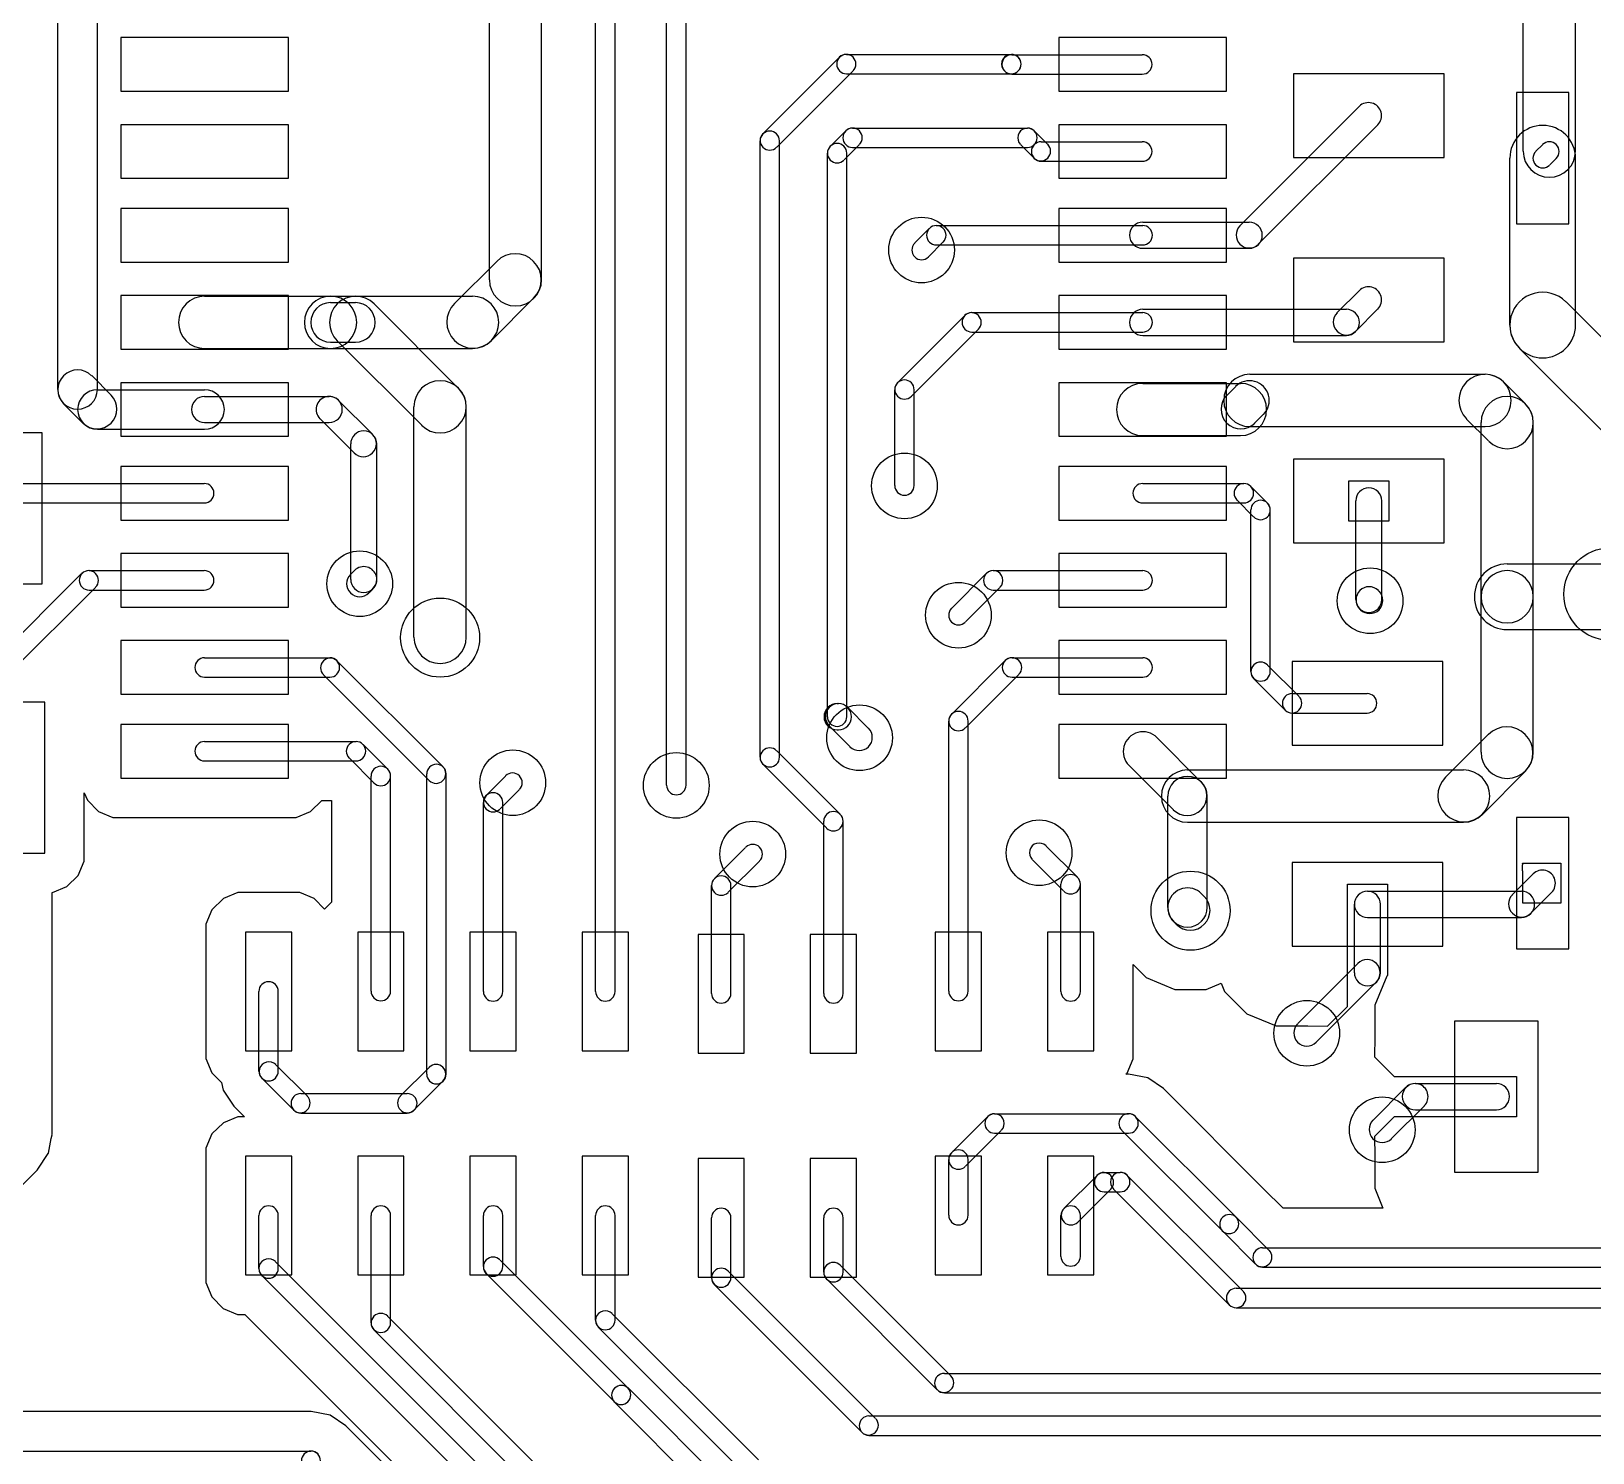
# Model space of a CAD drawing. Extents: x 32880 to 68030, y 27285 to 49782.
# Drawn here: x 56704 to 61366, y 32249 to 36492 of the extents above; entities that cross this region are included whole.
import ezdxf

# ---------------------------------------------------------------- set-up
doc = ezdxf.new("R2010")
doc.units = 0
doc.layers.add('BLACK', color=1, linetype='CONTINUOUS')

msp = doc.modelspace()

# ---------------------------------------------------------------- linework, layer by layer
at = {"layer": 'BLACK'}
for p, q in [((56784, 35423), (56784, 37367)), ((56902, 35423), (56902, 37367)), ((58072, 35750), (58072, 37068)), ((58228, 35750), (58228, 37068)), ((58389, 33626), (58389, 37044)), ((58447, 33626), (58447, 37044)), ((58601, 34242), (58601, 36776)), ((58659, 34242), (58659, 36776)), ((61158, 36134), (61158, 36736)), ((61314, 36134), (61314, 36736)), ((57472, 36473), (56972, 36473)), ((56972, 36473), (56972, 36313)), ((57472, 36313), (57472, 36473)), ((60272, 36473), (59772, 36473)), ((59772, 36473), (59772, 36313)), ((60272, 36313), (60272, 36473)), ((59116, 36414), (58889, 36187)), ((59138, 36423), (59630, 36423)), ((59631, 36422), (60021, 36422)), ((59157, 36373), (58930, 36146)), ((59138, 36365), (59630, 36365)), ((59631, 36364), (60021, 36364)), ((60922, 36365), (60472, 36365)), ((60472, 36365), (60472, 36115)), ((60922, 36115), (60922, 36365)), ((56972, 36313), (57472, 36313)), ((59772, 36313), (60272, 36313)), ((60312, 35911), (60669, 36268)), ((61294, 36309), (61138, 36309)), ((61138, 36309), (61138, 35917)), ((61294, 35917), (61294, 36309)), ((57472, 36213), (56972, 36213)), ((56972, 36213), (56972, 36053)), ((57472, 36053), (57472, 36213)), ((59135, 36194), (59090, 36149)), ((59156, 36203), (59678, 36203)), ((59738, 36155), (59699, 36194)), ((60272, 36213), (59772, 36213)), ((59772, 36213), (59772, 36053)), ((60272, 36053), (60272, 36213)), ((60367, 35856), (60724, 36213)), ((58880, 34325), (58880, 36165)), ((58938, 34325), (58938, 36165)), ((59081, 34446), (59081, 36128)), ((59176, 36153), (59131, 36108)), ((59139, 34446), (59139, 36128)), ((59156, 36145), (59678, 36145)), ((59697, 36114), (59658, 36153)), ((59719, 36162), (60021, 36162)), ((61215, 36153), (61196, 36134)), ((59719, 36104), (60021, 36104)), ((60472, 36115), (60922, 36115)), ((61118, 35615), (61118, 36113)), ((61256, 36112), (61237, 36093)), ((61314, 35615), (61314, 36113)), ((56972, 36053), (57472, 36053)), ((59772, 36053), (60272, 36053)), ((57472, 35963), (56972, 35963)), ((56972, 35963), (56972, 35803)), ((57472, 35803), (57472, 35963)), ((60272, 35963), (59772, 35963)), ((59772, 35963), (59772, 35803)), ((60272, 35803), (60272, 35963)), ((59385, 35903), (59342, 35860)), ((59406, 35912), (60022, 35912)), ((60022, 35922), (60340, 35922)), ((61138, 35917), (61294, 35917)), ((59426, 35862), (59383, 35819)), ((59406, 35854), (60022, 35854)), ((60022, 35844), (60340, 35844)), ((56972, 35803), (57472, 35803)), ((58094, 35805), (57968, 35679)), ((59772, 35803), (60272, 35803)), ((60922, 35815), (60472, 35815)), ((60472, 35815), (60472, 35565)), ((60922, 35565), (60922, 35815)), ((60602, 35651), (60669, 35718)), ((57472, 35703), (56972, 35703)), ((56972, 35703), (56972, 35543)), ((57222, 35701), (57598, 35701)), ((57472, 35543), (57472, 35703)), ((57598, 35701), (58022, 35701)), ((57598, 35682), (57672, 35682)), ((57728, 35678), (57980, 35426)), ((58204, 35695), (58078, 35569)), ((60272, 35703), (59772, 35703)), ((59772, 35703), (59772, 35543)), ((60022, 35662), (60630, 35662)), ((60272, 35543), (60272, 35703)), ((60657, 35596), (60724, 35663)), ((61819, 35151), (61286, 35684)), ((59491, 35644), (59290, 35443)), ((59512, 35652), (60022, 35652)), ((57598, 35564), (57672, 35564)), ((57618, 35568), (57870, 35316)), ((59532, 35603), (59331, 35402)), ((59512, 35594), (60022, 35594)), ((60022, 35584), (60630, 35584)), ((60472, 35565), (60922, 35565)), ((56972, 35543), (57472, 35543)), ((57222, 35545), (57598, 35545)), ((57598, 35545), (58022, 35545)), ((59772, 35543), (60272, 35543)), ((61680, 35012), (61147, 35545)), ((56885, 35464), (56943, 35406)), ((57472, 35443), (56972, 35443)), ((56972, 35443), (56972, 35283)), ((57472, 35283), (57472, 35443)), ((60272, 35443), (59772, 35443)), ((59772, 35443), (59772, 35283)), ((60022, 35441), (60314, 35441)), ((60272, 35283), (60272, 35443)), ((60273, 35405), (60300, 35432)), ((60342, 35468), (61044, 35468)), ((61100, 35445), (61165, 35380)), ((56801, 35380), (56859, 35322)), ((56902, 35422), (57222, 35422)), ((57222, 35402), (57594, 35402)), ((57723, 35289), (57622, 35390)), ((59282, 35136), (59282, 35422)), ((59340, 35136), (59340, 35422)), ((57668, 35234), (57567, 35335)), ((57847, 34683), (57847, 35371)), ((58003, 34683), (58003, 35371)), ((60356, 35322), (60383, 35349)), ((60989, 35334), (61054, 35269)), ((56737, 35293), (56487, 35293)), ((56737, 34843), (56737, 35293)), ((56902, 35304), (57222, 35304)), ((57222, 35324), (57594, 35324)), ((60022, 35285), (60314, 35285)), ((60342, 35312), (61044, 35312)), ((61032, 34804), (61032, 35324)), ((61188, 34804), (61188, 35324)), ((56972, 35283), (57472, 35283)), ((57658, 34856), (57658, 35260)), ((57736, 34856), (57736, 35260)), ((59772, 35283), (60272, 35283)), ((57472, 35193), (56972, 35193)), ((56972, 35193), (56972, 35033)), ((57472, 35033), (57472, 35193)), ((60272, 35193), (59772, 35193)), ((59772, 35193), (59772, 35033)), ((60272, 35033), (60272, 35193)), ((60922, 35215), (60472, 35215)), ((60472, 35215), (60472, 34965)), ((60922, 34965), (60922, 35215)), ((60637, 35030), (60637, 35150)), ((60637, 35150), (60757, 35150)), ((60637, 35030), (60637, 35150)), ((60637, 35150), (60757, 35150)), ((60757, 35150), (60757, 35030)), ((60757, 35150), (60757, 35030)), ((56657, 35142), (57221, 35142)), ((60022, 35142), (60324, 35142)), ((60345, 35133), (60394, 35084)), ((56657, 35084), (57221, 35084)), ((60022, 35084), (60324, 35084)), ((60304, 35092), (60353, 35043)), ((60345, 34581), (60345, 35063)), ((60403, 34581), (60403, 35063)), ((60658, 34796), (60658, 35090)), ((60736, 34796), (60736, 35090)), ((56972, 35033), (57472, 35033)), ((59772, 35033), (60272, 35033)), ((60757, 35030), (60637, 35030)), ((60757, 35030), (60637, 35030)), ((60472, 34965), (60922, 34965)), ((57472, 34933), (56972, 34933)), ((56972, 34933), (56972, 34773)), ((57472, 34773), (57472, 34933)), ((60272, 34933), (59772, 34933)), ((59772, 34933), (59772, 34773)), ((60272, 34773), (60272, 34933)), ((56855, 34873), (56600, 34618)), ((56877, 34882), (57221, 34882)), ((57658, 34871), (57669, 34882)), ((59452, 34770), (59555, 34873)), ((59576, 34882), (60022, 34882)), ((61110, 34902), (61408, 34902)), ((56487, 34843), (56737, 34843)), ((56896, 34832), (56641, 34577)), ((56877, 34824), (57221, 34824)), ((57713, 34816), (57724, 34827)), ((59493, 34729), (59596, 34832)), ((59576, 34824), (60022, 34824)), ((60725, 34823), (60728, 34820)), ((56972, 34773), (57472, 34773)), ((59772, 34773), (60272, 34773)), ((61032, 34340), (61032, 34804)), ((61188, 34340), (61188, 34804)), ((60670, 34768), (60673, 34765)), ((61110, 34706), (61408, 34706)), ((57472, 34673), (56972, 34673)), ((56972, 34673), (56972, 34513)), ((57472, 34513), (57472, 34673)), ((60272, 34673), (59772, 34673)), ((59772, 34673), (59772, 34513)), ((60272, 34513), (60272, 34673)), ((57222, 34622), (57596, 34622)), ((57617, 34613), (57934, 34296)), ((59611, 34613), (59452, 34454)), ((59632, 34622), (60022, 34622)), ((60395, 34600), (60488, 34507)), ((60918, 34611), (60468, 34611)), ((60468, 34611), (60468, 34361)), ((60918, 34361), (60918, 34611)), ((57222, 34564), (57596, 34564)), ((57576, 34572), (57893, 34255)), ((59652, 34572), (59493, 34413)), ((59632, 34564), (60022, 34564)), ((60354, 34559), (60447, 34466)), ((56972, 34513), (57472, 34513)), ((59772, 34513), (60272, 34513)), ((60468, 34515), (60692, 34515)), ((56745, 34489), (56495, 34489)), ((56745, 34039), (56745, 34489)), ((59110, 34485), (59114, 34485)), ((59141, 34474), (59204, 34411)), ((60468, 34457), (60692, 34457)), ((57472, 34423), (56972, 34423)), ((56972, 34423), (56972, 34263)), ((57472, 34263), (57472, 34423)), ((59086, 34419), (59149, 34356)), ((59110, 34407), (59114, 34407)), ((59443, 33627), (59443, 34433)), ((59501, 33627), (59501, 34433)), ((60272, 34423), (59772, 34423)), ((59772, 34423), (59772, 34263)), ((60272, 34263), (60272, 34423)), ((57222, 34372), (57674, 34372)), ((57695, 34363), (57768, 34290)), ((60197, 34251), (60064, 34384)), ((60468, 34361), (60918, 34361)), ((61054, 34394), (60925, 34265)), ((57222, 34314), (57674, 34314)), ((57654, 34322), (57727, 34249)), ((58930, 34344), (59119, 34155)), ((56972, 34263), (57472, 34263)), ((57719, 33627), (57719, 34269)), ((57777, 33627), (57777, 34269)), ((57885, 33379), (57885, 34275)), ((57943, 33379), (57943, 34275)), ((58120, 34269), (58063, 34212)), ((58889, 34303), (59078, 34114)), ((59772, 34263), (60272, 34263)), ((60114, 34168), (59981, 34301)), ((60156, 34287), (60980, 34287)), ((61165, 34283), (61036, 34154)), ((56863, 34062), (56863, 34219)), ((56863, 34219), (56872, 34197)), ((56863, 34062), (56863, 34219)), ((56863, 34219), (56872, 34197)), ((58161, 34228), (58104, 34171)), ((56872, 34197), (56905, 34163)), ((56872, 34197), (56905, 34163)), ((57538, 34163), (57572, 34196)), ((57538, 34163), (57572, 34196)), ((57572, 34196), (57601, 34196)), ((57572, 34196), (57601, 34196)), ((57601, 34196), (57601, 33892)), ((57601, 34196), (57601, 33892)), ((58054, 33626), (58054, 34190)), ((58112, 33626), (58112, 34190)), ((60097, 33877), (60097, 34209)), ((60215, 33877), (60215, 34209)), ((56905, 34163), (56948, 34145)), ((56905, 34163), (56948, 34145)), ((56948, 34145), (56995, 34145)), ((56948, 34145), (56995, 34145)), ((56995, 34145), (57495, 34145)), ((56995, 34145), (57495, 34145)), ((57495, 34145), (57538, 34163)), ((57495, 34145), (57538, 34163)), ((59070, 33620), (59070, 34134)), ((59128, 33620), (59128, 34134)), ((60156, 34131), (60980, 34131)), ((61294, 34145), (61138, 34145)), ((61138, 34145), (61138, 33753)), ((61294, 33753), (61294, 34145)), ((56495, 34039), (56745, 34039)), ((56863, 34015), (56863, 34062)), ((56863, 34015), (56863, 34062)), ((58837, 34056), (58744, 33963)), ((59827, 33967), (59734, 34060)), ((56845, 33972), (56863, 34015)), ((56845, 33972), (56863, 34015)), ((58878, 34015), (58785, 33922)), ((59786, 33926), (59693, 34019)), ((60918, 34011), (60468, 34011)), ((60468, 34011), (60468, 33761)), ((60918, 33761), (60918, 34011)), ((61157, 34005), (61156, 34009)), ((61156, 34009), (61177, 34009)), ((61157, 34005), (61156, 34009)), ((61156, 34009), (61177, 34009)), ((61156, 34004), (61157, 34005)), ((61156, 34004), (61157, 34005)), ((61156, 33986), (61156, 34004)), ((61156, 33986), (61156, 34004)), ((61157, 33986), (61156, 33986)), ((61157, 33986), (61156, 33986)), ((61157, 33889), (61157, 33986)), ((61157, 33889), (61157, 33986)), ((61177, 34009), (61255, 34009)), ((61177, 34009), (61255, 34009)), ((61255, 34009), (61270, 34009)), ((61255, 34009), (61270, 34009)), ((61270, 34009), (61270, 33889)), ((61270, 34009), (61270, 33889)), ((56768, 33921), (56811, 33939)), ((56768, 33921), (56811, 33939)), ((56811, 33939), (56845, 33972)), ((56811, 33939), (56845, 33972)), ((58735, 33620), (58735, 33942)), ((58793, 33620), (58793, 33942)), ((59778, 33626), (59778, 33946)), ((59836, 33626), (59836, 33946)), ((60633, 33826), (60633, 33946)), ((60633, 33946), (60753, 33946)), ((60633, 33826), (60633, 33946)), ((60633, 33946), (60753, 33946)), ((60753, 33946), (60753, 33826)), ((60753, 33946), (60753, 33826)), ((61125, 33914), (61188, 33977)), ((56767, 33199), (56767, 33921)), ((56767, 33921), (56768, 33921)), ((56767, 33199), (56767, 33921)), ((56767, 33921), (56768, 33921)), ((57278, 33903), (57244, 33870)), ((57278, 33903), (57244, 33870)), ((57321, 33921), (57278, 33903)), ((57321, 33921), (57278, 33903)), ((57459, 33921), (57321, 33921)), ((57459, 33921), (57321, 33921)), ((57506, 33921), (57459, 33921)), ((57506, 33921), (57459, 33921)), ((57549, 33903), (57506, 33921)), ((57549, 33903), (57506, 33921)), ((57580, 33872), (57549, 33903)), ((57580, 33872), (57549, 33903)), ((57601, 33892), (57580, 33872)), ((57601, 33892), (57580, 33872)), ((60206, 33909), (60197, 33918)), ((60654, 33682), (60654, 33886)), ((60693, 33925), (61153, 33925)), ((60732, 33682), (60732, 33886)), ((61177, 33889), (61157, 33889)), ((61177, 33889), (61157, 33889)), ((61255, 33889), (61177, 33889)), ((61255, 33889), (61177, 33889)), ((61180, 33859), (61243, 33922)), ((61270, 33889), (61255, 33889)), ((61270, 33889), (61255, 33889)), ((57244, 33870), (57226, 33827)), ((57244, 33870), (57226, 33827)), ((60693, 33847), (61153, 33847)), ((57226, 33827), (57226, 33780)), ((57226, 33827), (57226, 33780)), ((57482, 33803), (57344, 33803)), ((57344, 33803), (57344, 33449)), ((57482, 33449), (57482, 33803)), ((57817, 33803), (57679, 33803)), ((57679, 33803), (57679, 33449)), ((57817, 33449), (57817, 33803)), ((58152, 33803), (58014, 33803)), ((58014, 33803), (58014, 33449)), ((58152, 33449), (58152, 33803)), ((58487, 33803), (58349, 33803)), ((58349, 33803), (58349, 33449)), ((58487, 33449), (58487, 33803)), ((58833, 33796), (58695, 33796)), ((58695, 33796), (58695, 33442)), ((58833, 33442), (58833, 33796)), ((59168, 33796), (59030, 33796)), ((59030, 33796), (59030, 33442)), ((59168, 33442), (59168, 33796)), ((59541, 33803), (59403, 33803)), ((59403, 33803), (59403, 33449)), ((59541, 33449), (59541, 33803)), ((59876, 33803), (59738, 33803)), ((59738, 33803), (59738, 33449)), ((59876, 33449), (59876, 33803)), ((60123, 33826), (60114, 33835)), ((60633, 33786), (60633, 33826)), ((60633, 33786), (60633, 33826)), ((60753, 33826), (60753, 33786)), ((60753, 33826), (60753, 33786)), ((57226, 33780), (57226, 33426)), ((57226, 33780), (57226, 33426)), ((60468, 33761), (60918, 33761)), ((60633, 33581), (60633, 33786)), ((60633, 33581), (60633, 33786)), ((60753, 33786), (60753, 33674)), ((60753, 33786), (60753, 33674)), ((61138, 33753), (61294, 33753)), ((59994, 33472), (59994, 33706)), ((59994, 33706), (60032, 33668)), ((59994, 33472), (59994, 33706)), ((59994, 33706), (60032, 33668)), ((60664, 33709), (60485, 33530)), ((60032, 33668), (60118, 33632)), ((60032, 33668), (60118, 33632)), ((60719, 33654), (60540, 33475)), ((60751, 33672), (60715, 33585)), ((60751, 33672), (60715, 33585)), ((60753, 33674), (60751, 33672)), ((60753, 33674), (60751, 33672)), ((57384, 33388), (57384, 33626)), ((57442, 33388), (57442, 33626)), ((60118, 33632), (60212, 33632)), ((60118, 33632), (60212, 33632)), ((60212, 33632), (60256, 33651)), ((60212, 33632), (60256, 33651)), ((60256, 33651), (60266, 33626)), ((60256, 33651), (60266, 33626)), ((60266, 33626), (60333, 33559)), ((60266, 33626), (60333, 33559)), ((60574, 33522), (60633, 33581)), ((60574, 33522), (60633, 33581)), ((60715, 33585), (60715, 33490)), ((60715, 33585), (60715, 33490)), ((60333, 33559), (60420, 33523)), ((60333, 33559), (60420, 33523)), ((60420, 33523), (60515, 33523)), ((60420, 33523), (60515, 33523)), ((60515, 33523), (60574, 33522)), ((60515, 33523), (60574, 33522)), ((61203, 33537), (60953, 33537)), ((60953, 33537), (60953, 33087)), ((61203, 33087), (61203, 33537)), ((59994, 33425), (59994, 33472)), ((59994, 33425), (59994, 33472)), ((60715, 33490), (60714, 33431)), ((60715, 33490), (60714, 33431)), ((57226, 33426), (57244, 33383)), ((57226, 33426), (57244, 33383)), ((57344, 33449), (57482, 33449)), ((57679, 33449), (57817, 33449)), ((58014, 33449), (58152, 33449)), ((58349, 33449), (58487, 33449)), ((58695, 33442), (58833, 33442)), ((59030, 33442), (59168, 33442)), ((59403, 33449), (59541, 33449)), ((59738, 33449), (59876, 33449)), ((59976, 33382), (59994, 33425)), ((59976, 33382), (59994, 33425)), ((60714, 33431), (60773, 33372)), ((60714, 33431), (60773, 33372)), ((57244, 33383), (57272, 33354)), ((57244, 33383), (57272, 33354)), ((57529, 33313), (57434, 33408)), ((57893, 33400), (57806, 33313)), ((59972, 33379), (59976, 33382)), ((59972, 33379), (59976, 33382)), ((59980, 33379), (59972, 33379)), ((59980, 33379), (59972, 33379)), ((60037, 33368), (59980, 33379)), ((60037, 33368), (59980, 33379)), ((57272, 33354), (57277, 33331)), ((57272, 33354), (57277, 33331)), ((57277, 33331), (57309, 33284)), ((57277, 33331), (57309, 33284)), ((57488, 33272), (57393, 33367)), ((57934, 33359), (57847, 33272)), ((60084, 33336), (60037, 33368)), ((60084, 33336), (60037, 33368)), ((60384, 33036), (60084, 33336)), ((60384, 33036), (60084, 33336)), ((60709, 33241), (60808, 33340)), ((60773, 33372), (60978, 33372)), ((60773, 33372), (60978, 33372)), ((60836, 33351), (61078, 33351)), ((60978, 33372), (61018, 33372)), ((60978, 33372), (61018, 33372)), ((61018, 33372), (61138, 33372)), ((61018, 33372), (61138, 33372)), ((61138, 33372), (61138, 33252)), ((61138, 33372), (61138, 33252)), ((57309, 33284), (57341, 33252)), ((57309, 33284), (57341, 33252)), ((57509, 33321), (57827, 33321)), ((60764, 33186), (60863, 33285)), ((57278, 33234), (57244, 33201)), ((57278, 33234), (57244, 33201)), ((57321, 33252), (57278, 33234)), ((57321, 33252), (57278, 33234)), ((57341, 33252), (57321, 33252)), ((57341, 33252), (57321, 33252)), ((57509, 33263), (57827, 33263)), ((59452, 33145), (59559, 33252)), ((59580, 33261), (59980, 33261)), ((60001, 33252), (60300, 32953)), ((60773, 33252), (60714, 33193)), ((60773, 33252), (60714, 33193)), ((60978, 33252), (60773, 33252)), ((60978, 33252), (60773, 33252)), ((60836, 33273), (61078, 33273)), ((61018, 33252), (60978, 33252)), ((61018, 33252), (60978, 33252)), ((61138, 33252), (61018, 33252)), ((61138, 33252), (61018, 33252)), ((56756, 33143), (56764, 33187)), ((56756, 33143), (56764, 33187)), ((56764, 33187), (56767, 33198)), ((56764, 33187), (56767, 33198)), ((56767, 33198), (56766, 33199)), ((56766, 33199), (56767, 33199)), ((56767, 33198), (56766, 33199)), ((56766, 33199), (56767, 33199)), ((57244, 33201), (57226, 33158)), ((57244, 33201), (57226, 33158)), ((59493, 33104), (59600, 33211)), ((59580, 33203), (59980, 33203)), ((59960, 33211), (60259, 32912)), ((60714, 33193), (60715, 33134)), ((60714, 33193), (60715, 33134)), ((56724, 33095), (56755, 33142)), ((56724, 33095), (56755, 33142)), ((56755, 33142), (56756, 33143)), ((56755, 33142), (56756, 33143)), ((57226, 33158), (57226, 33111)), ((57226, 33158), (57226, 33111)), ((56611, 32982), (56723, 33094)), ((56611, 32982), (56723, 33094)), ((56723, 33094), (56723, 33095)), ((56723, 33095), (56724, 33095)), ((56723, 33094), (56723, 33095)), ((56723, 33095), (56724, 33095)), ((57226, 33111), (57226, 32757)), ((57226, 33111), (57226, 32757)), ((57482, 33134), (57344, 33134)), ((57344, 33134), (57344, 32780)), ((57482, 32780), (57482, 33134)), ((57817, 33134), (57679, 33134)), ((57679, 33134), (57679, 32780)), ((57817, 32780), (57817, 33134)), ((58152, 33134), (58014, 33134)), ((58014, 33134), (58014, 32780)), ((58152, 32780), (58152, 33134)), ((58487, 33134), (58349, 33134)), ((58349, 33134), (58349, 32780)), ((58487, 32780), (58487, 33134)), ((58833, 33127), (58695, 33127)), ((58695, 33127), (58695, 32773)), ((58833, 32773), (58833, 33127)), ((59168, 33127), (59030, 33127)), ((59030, 33127), (59030, 32773)), ((59168, 32773), (59168, 33127)), ((59541, 33134), (59403, 33134)), ((59403, 33134), (59403, 32780)), ((59443, 32958), (59443, 33124)), ((59501, 32958), (59501, 33124)), ((59541, 32780), (59541, 33134)), ((59876, 33134), (59738, 33134)), ((59738, 33134), (59738, 32780)), ((59876, 32780), (59876, 33134)), ((60715, 33134), (60715, 33039)), ((60715, 33134), (60715, 33039)), ((59886, 33077), (59787, 32978)), ((59907, 33086), (59955, 33086)), ((60321, 32732), (59976, 33077)), ((60953, 33087), (61203, 33087)), ((59927, 33036), (59828, 32937)), ((59907, 33028), (59955, 33028)), ((60280, 32691), (59935, 33036)), ((60441, 32979), (60384, 33036)), ((60441, 32979), (60384, 33036)), ((60715, 33039), (60739, 32979)), ((60715, 33039), (60739, 32979)), ((57384, 32799), (57384, 32957)), ((57442, 32799), (57442, 32957)), ((57719, 32637), (57719, 32957)), ((57777, 32637), (57777, 32957)), ((58054, 32805), (58054, 32957)), ((58112, 32805), (58112, 32957)), ((58389, 32645), (58389, 32957)), ((58447, 32645), (58447, 32957)), ((59778, 32835), (59778, 32957)), ((59836, 32835), (59836, 32957)), ((60739, 32979), (60441, 32979)), ((60739, 32979), (60441, 32979)), ((58735, 32772), (58735, 32950)), ((58793, 32772), (58793, 32950)), ((59070, 32788), (59070, 32950)), ((59128, 32788), (59128, 32950)), ((60260, 32911), (60359, 32812)), ((60301, 32952), (60400, 32853)), ((60380, 32861), (64054, 32861)), ((58549, 31704), (57434, 32819)), ((58104, 32824), (58485, 32443)), ((57344, 32780), (57482, 32780)), ((58508, 31663), (57393, 32778)), ((57679, 32780), (57817, 32780)), ((58014, 32780), (58152, 32780)), ((58063, 32783), (58444, 32402)), ((58349, 32780), (58487, 32780)), ((58695, 32773), (58833, 32773)), ((58785, 32791), (59224, 32352)), ((59030, 32773), (59168, 32773)), ((59078, 32768), (59409, 32437)), ((59119, 32809), (59450, 32478)), ((59403, 32780), (59541, 32780)), ((59738, 32780), (59876, 32780)), ((60380, 32803), (64054, 32803)), ((57226, 32757), (57244, 32714)), ((57226, 32757), (57244, 32714)), ((58744, 32750), (59183, 32311)), ((60301, 32740), (64181, 32740)), ((57244, 32714), (57277, 32680)), ((57244, 32714), (57277, 32680)), ((57277, 32680), (57320, 32662)), ((57277, 32680), (57320, 32662)), ((60301, 32682), (64181, 32682)), ((57320, 32662), (57342, 32662)), ((57320, 32662), (57342, 32662)), ((57342, 32662), (58424, 31581)), ((57342, 32662), (58424, 31581)), ((57768, 32657), (58597, 31828)), ((58875, 32228), (58438, 32665)), ((57727, 32616), (58556, 31787)), ((58834, 32187), (58397, 32624)), ((58487, 32442), (58825, 32104)), ((59430, 32486), (63680, 32486)), ((58445, 32400), (58783, 32062)), ((59430, 32428), (63680, 32428)), ((57540, 32372), (55258, 32372)), ((57540, 32372), (55258, 32372)), ((57597, 32361), (57540, 32372)), ((57597, 32361), (57540, 32372)), ((57644, 32329), (57597, 32361)), ((57644, 32329), (57597, 32361)), ((59205, 32359), (63753, 32359)), ((59258, 30715), (57644, 32329)), ((59258, 30715), (57644, 32329)), ((59205, 32301), (63753, 32301)), ((55197, 32254), (57539, 32254))]:
    msp.add_line(p, q, dxfattribs=at)
for centre, radius in [((59362, 35839), 98), ((59311, 35135), 98), ((57685, 34843), 98), ((61417, 34812), 138), ((60701, 34792), 98), ((59472, 34749), 98), ((57925, 34682), 118), ((59177, 34383), 98), ((58142, 34249), 98), ((58630, 34241), 98), ((58858, 34036), 98), ((59713, 34040), 98), ((60165, 33867), 118), ((60512, 33501), 98), ((60737, 33213), 98)]:
    msp.add_circle(centre, radius, dxfattribs=at)
for centre, radius, start, end in [((59138, 36394), 29, 90, 270), ((59137, 36394), 29, -45, 135), ((59630, 36394), 29, 405, 585), ((59631, 36393), 29, 90, 270), ((59630, 36394), 29, 225, 405), ((59630, 36394), 29, 270, 450), ((60021, 36393), 29, 270, 450), ((60696, 36240), 39, 315, 495), ((58909, 36165), 29, 360, 540), ((58909, 36166), 29, 135, 315), ((59156, 36174), 29, 90, 270), ((59156, 36174), 29, -45, 135), ((59678, 36174), 29, 405, 585), ((59678, 36174), 29, 270, 450), ((61216, 36113), 98, 360, 540), ((59110, 36128), 29, 360, 540), ((59110, 36128), 29, 135, 315), ((59719, 36133), 29, 90, 270), ((59718, 36134), 29, 225, 405), ((60021, 36133), 29, 270, 450), ((61236, 36134), 78, 180, 360), ((61216, 36113), 29, 135, 315), ((61236, 36133), 29, -45, 135), ((59406, 35883), 29, 90, 270), ((59406, 35883), 29, -45, 135), ((60022, 35883), 39, 90, 270), ((60022, 35883), 29, 270, 450), ((60340, 35884), 39, 135, 315), ((60340, 35883), 39, 270, 450), ((59362, 35839), 29, 135, 315), ((58149, 35750), 78, -45, 135), ((58150, 35750), 78, 180, 360), ((60696, 35690), 39, 315, 495), ((61216, 35615), 98, 405, 585), ((57222, 35623), 78, 90, 270), ((57598, 35623), 78, 90, 270), ((57598, 35623), 59, 90, 270), ((57673, 35623), 78, 45, 225), ((57598, 35623), 78, 270, 450), ((57672, 35623), 59, 270, 450), ((58023, 35624), 78, 135, 315), ((58022, 35623), 78, 270, 450), ((60022, 35623), 39, 90, 270), ((60630, 35623), 39, 270, 450), ((59512, 35623), 29, 90, 270), ((59511, 35623), 29, -45, 135), ((60022, 35623), 29, 270, 450), ((60630, 35624), 39, 135, 315), ((61216, 35615), 98, 180, 360), ((56843, 35422), 59, 45, 225), ((57925, 35371), 78, 360, 540), ((57925, 35371), 78, 225, 405), ((59311, 35422), 29, 360, 540), ((59311, 35423), 29, 135, 315), ((60022, 35363), 78, 90, 270), ((60342, 35390), 78, 90, 270), ((60341, 35390), 59, 315, 495), ((60314, 35363), 78, 270, 450), ((61044, 35390), 78, 45, 225), ((61044, 35390), 78, 270, 450), ((56843, 35423), 59, 180, 360), ((56902, 35363), 59, 90, 270), ((56901, 35364), 59, 225, 405), ((57222, 35363), 39, 90, 270), ((57222, 35363), 59, 270, 450), ((57594, 35363), 39, 405, 585), ((57594, 35363), 39, 270, 450), ((60315, 35364), 59, 135, 315), ((61110, 35324), 78, 360, 540), ((61110, 35324), 78, 225, 405), ((57697, 35260), 39, 360, 540), ((57696, 35261), 39, 225, 405), ((57221, 35113), 29, 270, 450), ((59311, 35136), 29, 180, 360), ((60022, 35113), 29, 90, 270), ((60324, 35113), 29, 45, 225), ((60324, 35113), 29, 270, 450), ((60697, 35090), 39, 360, 540), ((60374, 35063), 29, 360, 540), ((60374, 35063), 29, 225, 405), ((56877, 34853), 29, 90, 270), ((56876, 34853), 29, -45, 135), ((57221, 34853), 29, 270, 450), ((57685, 34843), 39, 135, 315), ((57697, 34855), 39, 315, 495), ((59576, 34853), 29, 90, 270), ((59576, 34853), 29, 315, 495), ((60022, 34853), 29, 270, 450), ((61110, 34804), 98, 90, 270), ((61110, 34804), 78, 360, 540), ((57697, 34856), 39, 180, 360), ((60698, 34795), 39, 45, 225), ((60700, 34793), 39, 225, 405), ((60697, 34796), 39, 180, 360), ((61110, 34804), 78, 180, 360), ((59472, 34749), 29, 135, 315), ((57925, 34683), 78, 180, 360), ((57222, 34593), 29, 90, 270), ((57597, 34592), 29, 45, 225), ((57596, 34593), 29, 270, 450), ((59632, 34593), 29, 90, 270), ((59632, 34593), 29, -45, 135), ((60022, 34593), 29, 270, 450), ((60374, 34580), 29, 45, 225), ((60374, 34581), 29, 180, 360), ((60468, 34486), 29, 90, 270), ((60468, 34486), 29, 225, 405), ((60692, 34486), 29, 270, 450), ((59110, 34446), 39, 90, 270), ((59114, 34446), 39, 45, 225), ((59110, 34446), 29, 180, 360), ((59114, 34446), 39, 270, 450), ((59472, 34433), 29, 360, 540), ((59472, 34433), 29, 135, 315), ((59176, 34384), 39, 225, 405), ((60023, 34342), 59, 405, 585), ((61109, 34338), 78, -45, 135), ((57222, 34343), 29, 90, 270), ((57674, 34343), 29, 45, 225), ((57674, 34343), 29, 270, 450), ((58909, 34324), 29, 45, 225), ((58909, 34325), 29, 180, 360), ((61110, 34340), 78, 180, 360), ((57748, 34269), 29, 360, 540), ((57748, 34269), 29, 225, 405), ((57914, 34275), 29, 360, 540), ((57913, 34276), 29, 225, 405), ((58141, 34249), 29, -45, 135), ((60156, 34209), 78, 90, 270), ((60156, 34209), 59, 360, 540), ((60981, 34210), 78, 135, 315), ((60980, 34209), 78, 270, 450), ((58083, 34190), 29, 360, 540), ((58630, 34242), 29, 180, 360), ((60155, 34210), 59, 225, 405), ((58083, 34191), 29, 135, 315), ((59099, 34134), 29, 360, 540), ((59099, 34134), 29, 225, 405), ((58858, 34036), 29, -45, 135), ((59713, 34040), 29, 405, 585), ((61215, 33949), 39, 315, 495), ((58764, 33942), 29, 360, 540), ((58764, 33942), 29, 135, 315), ((59807, 33946), 29, 360, 540), ((59807, 33946), 29, 225, 405), ((60156, 33876), 59, 405, 585), ((60164, 33868), 59, 225, 405), ((60693, 33886), 39, 360, 540), ((60693, 33886), 39, 90, 270), ((61153, 33887), 39, 135, 315), ((61153, 33886), 39, 270, 450), ((60156, 33877), 59, 180, 360), ((60692, 33682), 39, -45, 135), ((57413, 33626), 29, 360, 540), ((60693, 33682), 39, 180, 360), ((57748, 33627), 29, 180, 360), ((58083, 33626), 29, 180, 360), ((58418, 33626), 29, 180, 360), ((58764, 33620), 29, 180, 360), ((59099, 33620), 29, 180, 360), ((59472, 33627), 29, 180, 360), ((59807, 33626), 29, 180, 360), ((60512, 33502), 39, 135, 315), ((57413, 33388), 29, 180, 360), ((57414, 33387), 29, 405, 585), ((57914, 33379), 29, 180, 360), ((57913, 33379), 29, -45, 135), ((60836, 33312), 39, 90, 270), ((60835, 33312), 39, 315, 495), ((61078, 33312), 39, 270, 450), ((57509, 33292), 29, 90, 270), ((57508, 33293), 29, 225, 405), ((57827, 33293), 29, 135, 315), ((57827, 33292), 29, 270, 450), ((59580, 33232), 29, 90, 270), ((59580, 33232), 29, 315, 495), ((59980, 33232), 29, 45, 225), ((59980, 33232), 29, 270, 450), ((60737, 33214), 39, 135, 315), ((59472, 33124), 29, 360, 540), ((59472, 33124), 29, 135, 315), ((59907, 33057), 29, 90, 270), ((59906, 33056), 29, -45, 135), ((59955, 33057), 29, 405, 585), ((59955, 33057), 29, 270, 450), ((57413, 32957), 29, 360, 540), ((57748, 32957), 29, 360, 540), ((58083, 32957), 29, 360, 540), ((58418, 32957), 29, 360, 540), ((58764, 32950), 29, 360, 540), ((59099, 32950), 29, 360, 540), ((59472, 32958), 29, 180, 360), ((59807, 32957), 29, 360, 540), ((59808, 32958), 29, 135, 315), ((60281, 32931), 29, 45, 225), ((60280, 32932), 29, 225, 405), ((60380, 32832), 29, 90, 270), ((57413, 32799), 29, 405, 585), ((58083, 32804), 29, 45, 225), ((59099, 32788), 29, 45, 225), ((59807, 32835), 29, 180, 360), ((60379, 32833), 29, 225, 405), ((57413, 32799), 29, 180, 360), ((58083, 32805), 29, 180, 360), ((58764, 32771), 29, 45, 225), ((58764, 32772), 29, 180, 360), ((59099, 32788), 29, 180, 360), ((60301, 32711), 29, 90, 270), ((60301, 32711), 29, 225, 405), ((57748, 32636), 29, 45, 225), ((57748, 32637), 29, 180, 360), ((58418, 32644), 29, 405, 585), ((58418, 32645), 29, 180, 360), ((58466, 32421), 29, 45, 225), ((58465, 32422), 29, 225, 405), ((59430, 32457), 29, 90, 270), ((59429, 32458), 29, 225, 405), ((59205, 32330), 29, 90, 270), ((59204, 32331), 29, 225, 405), ((57540, 32225), 29, 45, 225), ((57539, 32225), 29, 270, 450)]:
    msp.add_arc(centre, radius, start, end, dxfattribs=at)

doc.saveas('drawing.dxf')
